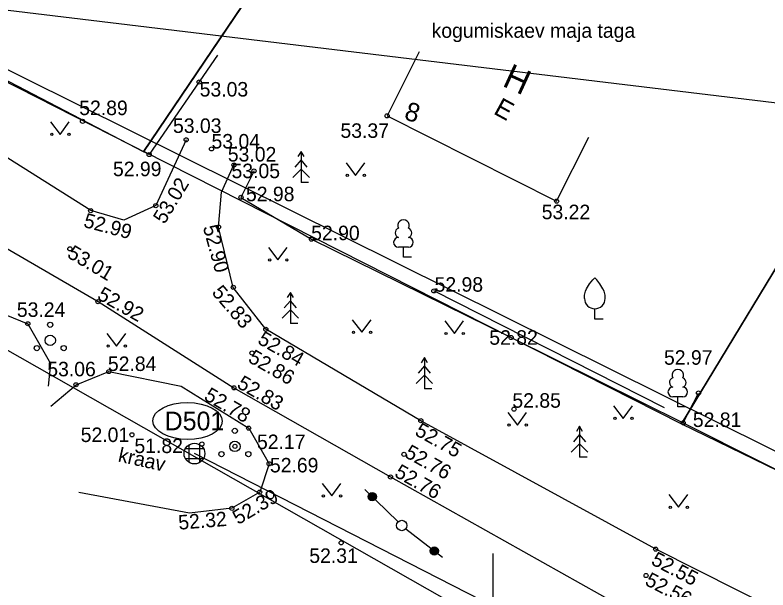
# Model space of a CAD drawing. Extents: x 639438 to 644427, y 6454477 to 6458531.
# Drawn here: x 640426.93 to 640463.29, y 6456000.24 to 6456028 of the extents above; entities that cross this region are included whole.
import ezdxf

# ---------------------------------------------------------------- set-up
doc = ezdxf.new("R2010")
doc.units = 0
for name, color, linetype in [('AED', 7, 'Continuous'), ('DKAEV', 7, 'Continuous'), ('DTRASS', 7, 'Continuous'), ('HALJASTUS', 7, 'Continuous'), ('HOONE', 7, 'Continuous'), ('KAEVU_NR', 7, 'Continuous'), ('KKAEV', 7, 'Continuous'), ('KORGUS', 7, 'Continuous'), ('MOOTPIIR', 7, 'Continuous'), ('PIIR', 7, 'Continuous'), ('POST', 7, 'Continuous'), ('PUU', 7, 'Continuous'), ('SIOHULIIN', 7, 'Continuous'), ('TEE', 7, 'Continuous'), ('VEEKOGU', 7, 'Continuous'), ('VORK', 7, 'Continuous'), ('VORMISTUS', 7, 'Continuous')]:
    doc.layers.add(name, color=color, linetype=linetype)

msp = doc.modelspace()

# ---------------------------------------------------------------- linework, layer by layer
at = {"layer": 'AED'}
msp.add_line((640459.198, 6456008.31), (640459.937, 6456009.749), dxfattribs=at)
for points in [[(640436.711, 6456026.055), (640433.406, 6456021.262), (640423.458, 6456026.321), (640416.952, 6456029.802), (640418.543, 6456033.882)], [(640438.47, 6456020.474), (640437.838, 6456019.195), (640441.242, 6456017.18), (640450.886, 6456012.429), (640459.198, 6456008.31), (640466.865, 6456004.465), (640472.072, 6456002.01)]]:
    msp.add_lwpolyline(points, dxfattribs=at)
at = {"layer": 'DKAEV'}
for p, q in [((640435.159, 6456007.073), (640436.025, 6456007.073)), ((640435.342, 6456006.39), (640435.342, 6456007.256)), ((640435.842, 6456007.256), (640435.842, 6456006.39)), ((640436.025, 6456006.573), (640435.159, 6456006.573))]:
    msp.add_line(p, q, dxfattribs=at)
msp.add_circle((640435.592, 6456006.823), 0.5, dxfattribs=at)
at = {"layer": 'DTRASS'}
msp.add_line((640499.059, 6455974.439), (640435.592, 6456006.823), dxfattribs=at)
at = {"layer": 'HALJASTUS'}
for p, q in [((640428.639, 6456022.844), (640429.103, 6456022.237)), ((640429.103, 6456022.237), (640429.548, 6456022.844)), ((640442.912, 6456020.864), (640443.375, 6456020.257)), ((640443.375, 6456020.257), (640443.821, 6456020.864)), ((640439.163, 6456016.779), (640439.626, 6456016.173)), ((640439.626, 6456016.173), (640440.072, 6456016.779)), ((640458.297, 6456009.041), (640447.155, 6456014.679)), ((640443.21, 6456013.286), (640443.674, 6456012.68)), ((640443.674, 6456012.68), (640444.119, 6456013.286)), ((640447.685, 6456013.23), (640448.149, 6456012.624)), ((640448.149, 6456012.624), (640448.594, 6456013.23)), ((640431.362, 6456012.622), (640431.826, 6456012.016)), ((640431.826, 6456012.016), (640432.271, 6456012.622)), ((640455.839, 6456009.128), (640456.302, 6456008.521)), ((640456.302, 6456008.521), (640456.748, 6456009.128)), ((640450.726, 6456008.806), (640451.189, 6456008.199)), ((640451.189, 6456008.199), (640451.635, 6456008.806)), ((640441.759, 6456005.385), (640442.222, 6456004.778)), ((640442.222, 6456004.778), (640442.668, 6456005.385)), ((640458.511, 6456004.842), (640458.974, 6456004.235)), ((640458.974, 6456004.235), (640459.42, 6456004.842))]:
    msp.add_line(p, q, dxfattribs=at)
msp.add_lwpolyline([(640411.347, 6456017.35), (640415.516, 6456016.03), (640419.907, 6456015.787), (640424.173, 6456014.457), (640427.543, 6456013.094), (640428.641, 6456011.176), (640428.533, 6456010.073)], dxfattribs=at)
for centre in [(640428.702, 6456022.237), (640429.53, 6456022.237), (640442.974, 6456020.257), (640443.803, 6456020.257), (640439.225, 6456016.173), (640440.054, 6456016.173), (640443.273, 6456012.68), (640444.101, 6456012.68), (640447.747, 6456012.624), (640448.576, 6456012.624), (640431.425, 6456012.016), (640432.253, 6456012.016), (640455.901, 6456008.521), (640456.73, 6456008.521), (640450.788, 6456008.199), (640451.617, 6456008.199), (640441.821, 6456004.778), (640442.65, 6456004.778), (640458.573, 6456004.235), (640459.402, 6456004.235)]:
    msp.add_circle(centre, 0.055, dxfattribs=at)
at = {"layer": 'HOONE'}
msp.add_lwpolyline([(640446.449, 6456026.222), (640444.896, 6456023.132), (640453.086, 6456019.014), (640454.639, 6456022.103)], dxfattribs=at)
at = {"layer": 'KAEVU_NR'}
msp.add_ellipse((640435.258, 6456008.399), major_axis=(1.678, -0.009), ratio=0.531431, dxfattribs=at)
at = {"layer": 'KORGUS'}
for centre in [(640435.821, 6456024.764), (640444.896, 6456023.132), (640430.186, 6456022.871), (640435.192, 6456021.976), (640436.415, 6456021.536), (640433.406, 6456021.262), (640437.5, 6456020.762), (640438.47, 6456020.474), (640437.838, 6456019.195), (640453.086, 6456019.014), (640430.581, 6456018.556), (640433.723, 6456018.799), (640436.752, 6456017.765), (640441.242, 6456017.18), (640429.575, 6456016.71), (640437.467, 6456014.849), (640447.155, 6456014.679), (640430.934, 6456014.163), (640427.543, 6456013.094), (640439.039, 6456012.827), (640450.886, 6456012.429), (640438.368, 6456011.679), (640431.457, 6456010.784), (640429.872, 6456010.148), (640437.498, 6456009.999), (640459.937, 6456009.749), (640451.024, 6456008.968), (640451.024, 6456008.968), (640446.527, 6456008.413), (640438.212, 6456008.051), (640459.198, 6456008.31), (640432.571, 6456007.733), (640435.95, 6456007.285), (640437.546, 6456007.173), (640445.714, 6456006.789), (640439.198, 6456006.332), (640445.062, 6456005.696), (640438.745, 6456004.963), (640437.399, 6456004.184), (640442.679, 6456002.516), (640442.679, 6456002.516), (640457.87, 6456002.208), (640457.405, 6456000.934)]:
    msp.add_circle(centre, 0.1, dxfattribs=at)
at = {"layer": 'MOOTPIIR'}
msp.add_lwpolyline([(640501.353, 6455946.681), (640377.442, 6455929.009), (640328.025, 6455921.927), (640303.432, 6455918.185), (640271.384, 6455913.453), (640227.436, 6455934.935), (640249.435, 6455959.437), (640291.57, 6455938.51), (640312.07, 6455941.78), (640440.69, 6455960.05), (640487.01, 6455977.436), (640381.01, 6456037.71), (640304.506, 6456076.699), (640310.235, 6456082.588), (640366.393, 6456055.738), (640410.708, 6456033.42), (640439.226, 6456092.195), (640443.75, 6456086.528), (640417.078, 6456030.09), (640499.339, 6455989.217)], dxfattribs=at)
at = {"layer": 'PIIR'}
for points in [[(640416.7, 6456029.97), (640433.14, 6456021.39), (640452.38, 6456049.83), (640476.71, 6456037.29), (640488.11, 6456056.09), (640494.37, 6456078.46), (640449.86, 6456087.06), (640448.74, 6456079.92), (640443.21, 6456086.68)], [(640459.12, 6456008.26), (640499.32, 6455988.72), (640528.49, 6456039.59), (640488.11, 6456056.1)], [(640459.12, 6456008.26), (640476.71, 6456037.29), (640452.36, 6456049.85), (640433.13, 6456021.42)]]:
    msp.add_lwpolyline(points, close=True, dxfattribs=at)
at = {"layer": 'POST'}
msp.add_circle((640445.604, 6456003.352), 0.25, dxfattribs=at)
at = {"layer": 'PUU'}
for p, q in [((640440.741, 6456021.412), (640440.591, 6456021.162)), ((640440.891, 6456021.162), (640440.741, 6456021.412)), ((640440.741, 6456021.412), (640440.741, 6456019.912)), ((640440.741, 6456021.012), (640440.441, 6456020.662)), ((640441.041, 6456020.662), (640440.741, 6456021.012)), ((640440.741, 6456020.562), (640440.341, 6456020.162)), ((640441.141, 6456020.162), (640440.741, 6456020.562)), ((640441.101, 6456019.912), (640440.741, 6456019.912)), ((640445.927, 6456016.789), (640445.447, 6456016.789)), ((640445.687, 6456016.314), (640445.687, 6456016.789)), ((640446.067, 6456016.314), (640445.687, 6456016.314)), ((640440.224, 6456014.608), (640440.074, 6456014.358)), ((640440.374, 6456014.358), (640440.224, 6456014.608)), ((640440.224, 6456014.608), (640440.224, 6456013.108)), ((640440.224, 6456014.208), (640439.924, 6456013.858)), ((640440.524, 6456013.858), (640440.224, 6456014.208)), ((640440.224, 6456013.758), (640439.824, 6456013.358)), ((640440.624, 6456013.358), (640440.224, 6456013.758)), ((640454.929, 6456013.317), (640454.929, 6456013.817)), ((640455.329, 6456013.317), (640454.929, 6456013.317)), ((640440.584, 6456013.108), (640440.224, 6456013.108)), ((640446.695, 6456011.457), (640446.545, 6456011.207)), ((640446.845, 6456011.207), (640446.695, 6456011.457)), ((640446.695, 6456011.457), (640446.695, 6456009.957)), ((640446.695, 6456011.057), (640446.395, 6456010.707)), ((640446.995, 6456010.707), (640446.695, 6456011.057)), ((640446.695, 6456010.607), (640446.295, 6456010.207)), ((640447.095, 6456010.207), (640446.695, 6456010.607)), ((640447.055, 6456009.957), (640446.695, 6456009.957)), ((640459.177, 6456009.562), (640458.697, 6456009.562)), ((640458.937, 6456009.087), (640458.937, 6456009.562)), ((640459.317, 6456009.087), (640458.937, 6456009.087)), ((640454.192, 6456008.148), (640454.042, 6456007.898)), ((640454.342, 6456007.898), (640454.192, 6456008.148)), ((640454.192, 6456008.148), (640454.192, 6456006.648)), ((640454.192, 6456007.748), (640453.892, 6456007.398)), ((640454.492, 6456007.398), (640454.192, 6456007.748)), ((640454.192, 6456007.298), (640453.792, 6456006.898)), ((640454.592, 6456006.898), (640454.192, 6456007.298)), ((640454.552, 6456006.648), (640454.192, 6456006.648))]:
    msp.add_line(p, q, dxfattribs=at)
for points in [[(640454.429, 6456014.317), (640454.429, 6456014.467), (640454.439, 6456014.532), (640454.474, 6456014.662), (640454.534, 6456014.782), (640454.679, 6456015.017), (640454.839, 6456015.222), (640454.929, 6456015.317)], [(640455.429, 6456014.317), (640455.429, 6456014.467), (640455.419, 6456014.532), (640455.384, 6456014.662), (640455.324, 6456014.782), (640455.179, 6456015.017), (640455.019, 6456015.222), (640454.929, 6456015.317)]]:
    msp.add_lwpolyline(points, dxfattribs=at)
for centre, radius in [((640428.626, 6456013.043), 0.125), ((640428.626, 6456012.293), 0.25), ((640427.976, 6456011.918), 0.125), ((640429.276, 6456011.918), 0.125), ((640437.546, 6456007.923), 0.125), ((640437.546, 6456007.173), 0.25), ((640436.896, 6456006.798), 0.125), ((640438.196, 6456006.798), 0.125)]:
    msp.add_circle(centre, radius, dxfattribs=at)
for centre, radius, start, end in [((640445.687, 6456017.834), 0.277, 332.5799, 207.4201), ((640445.517, 6456017.487), 0.233, 109.0217, 253.1415), ((640445.857, 6456017.487), 0.233, 286.8508, 70.9859), ((640445.449, 6456017.027), 0.238, 90.0016, 269.3953), ((640445.924, 6456017.027), 0.238, 270.6047, 89.9984), ((640454.929, 6456014.317), 0.5, 180, 0), ((640458.937, 6456010.607), 0.277, 332.5799, 207.4201), ((640458.767, 6456010.26), 0.233, 109.0217, 253.1415), ((640459.107, 6456010.26), 0.233, 286.8508, 70.9859), ((640458.7, 6456009.799), 0.238, 90.0016, 269.3953), ((640459.175, 6456009.799), 0.238, 270.6047, 89.9984)]:
    msp.add_arc(centre, radius, start, end, dxfattribs=at)
at = {"layer": 'SIOHULIIN'}
for p, q in [((640445.425, 6456003.527), (640443.823, 6456005.094)), ((640445.604, 6456003.352), (640445.604, 6456003.352)), ((640445.604, 6456003.352), (640445.604, 6456003.352)), ((640445.801, 6456003.198), (640447.567, 6456001.819))]:
    msp.add_line(p, q, dxfattribs=at)
for centre, radius in [((640444.178, 6456004.747), 0.199), ((640444.178, 6456004.747), 0.19), ((640444.178, 6456004.747), 0.18), ((640444.178, 6456004.747), 0.171), ((640444.178, 6456004.747), 0.162), ((640444.178, 6456004.747), 0.152), ((640444.178, 6456004.747), 0.143), ((640444.178, 6456004.747), 0.133), ((640444.178, 6456004.747), 0.124), ((640444.178, 6456004.747), 0.114), ((640444.178, 6456004.747), 0.105), ((640444.178, 6456004.747), 0.0953), ((640444.178, 6456004.747), 0.0858), ((640444.178, 6456004.747), 0.0763), ((640444.178, 6456004.747), 0.0669), ((640444.178, 6456004.747), 0.0574), ((640444.178, 6456004.747), 0.0479), ((640444.178, 6456004.747), 0.0385), ((640444.178, 6456004.747), 0.029), ((640444.178, 6456004.747), 0.0195), ((640444.178, 6456004.747), 0.0101), ((640444.178, 6456004.747), 0.00061), ((640447.176, 6456002.124), 0.199), ((640447.176, 6456002.124), 0.19), ((640447.176, 6456002.124), 0.18), ((640447.176, 6456002.124), 0.171), ((640447.176, 6456002.124), 0.162), ((640447.176, 6456002.124), 0.152), ((640447.176, 6456002.124), 0.143), ((640447.176, 6456002.124), 0.133), ((640447.176, 6456002.124), 0.124), ((640447.176, 6456002.124), 0.114), ((640447.176, 6456002.124), 0.105), ((640447.176, 6456002.124), 0.0953), ((640447.176, 6456002.124), 0.0858), ((640447.176, 6456002.124), 0.0763), ((640447.176, 6456002.124), 0.0669), ((640447.176, 6456002.124), 0.0574), ((640447.176, 6456002.124), 0.0479), ((640447.176, 6456002.124), 0.0385), ((640447.176, 6456002.124), 0.029), ((640447.176, 6456002.124), 0.0195), ((640447.176, 6456002.124), 0.0101), ((640447.176, 6456002.124), 0.00061)]:
    msp.add_circle(centre, radius, dxfattribs=at)
at = {"layer": 'TEE'}
for points in [[(640336.64, 6456063.966), (640346.193, 6456059.412), (640357.321, 6456054.494), (640367.705, 6456048.995), (640373.344, 6456046.392), (640379.457, 6456043.57), (640388.106, 6456039.225), (640396.44, 6456034.566), (640406.249, 6456028.495), (640409.918, 6456024.852), (640412.338, 6456022.792), (640416.928, 6456020.912), (640423.079, 6456018.718), (640430.934, 6456014.163), (640437.498, 6456009.999), (640445.062, 6456005.696), (640456.991, 6455999.012), (640466.212, 6455994.253)], [(640430.581, 6456018.556), (640425.085, 6456022.019), (640418.091, 6456026.527), (640416.554, 6456028.124), (640416.142, 6456030.336), (640417.013, 6456033.372), (640420.123, 6456040.668), (640422.162, 6456042.889)], [(640435.192, 6456021.976), (640433.723, 6456018.799), (640432.185, 6456018.103), (640430.581, 6456018.556)], [(640439.039, 6456012.827), (640437.467, 6456014.849), (640436.752, 6456017.765), (640436.896, 6456019.448), (640437.5, 6456020.762)], [(640472.434, 6456001.368), (640471.291, 6455997.569), (640470.177, 6455996.228), (640467.878, 6455997.171), (640457.87, 6456002.208), (640446.527, 6456008.413), (640439.039, 6456012.827)]]:
    msp.add_lwpolyline(points, dxfattribs=at)
at = {"layer": 'VEEKOGU'}
msp.add_lwpolyline([(640428.653, 6456009.122), (640429.872, 6456010.148), (640431.457, 6456010.784), (640434.951, 6456010.087), (640438.212, 6456008.051), (640439.198, 6456006.332), (640438.745, 6456004.963), (640437.399, 6456004.184), (640435.358, 6456003.95), (640430.015, 6456004.946)], dxfattribs=at)
at = {"layer": 'VORK'}
msp.add_line((640450, 6456002), (640450, 6455998), dxfattribs=at)
at = {"layer": 'VORMISTUS'}
msp.add_lwpolyline([(640105.092, 6456066.989), (640558.823, 6456012.3), (640542.07, 6455873.306), (640088.339, 6455927.995)], close=True, dxfattribs=at)

# ---------------------------------------------------------------- texts
at = {"layer": 'HOONE'}
for s, height, rotation, p in [('H', 1.2, 335.3936, (640450.413, 6456024.595)), ('8', 0.9, 342.496, (640445.674, 6456022.982)), ('E', 0.9, 331.4675, (640449.989, 6456023.255))]:
    msp.add_text(s, height=height, rotation=rotation, dxfattribs=at).set_placement(p)
at = {"layer": 'KAEVU_NR'}
msp.add_text('D501', height=0.9, dxfattribs=at).set_placement((640434.155, 6456007.949))
at = {"layer": 'KKAEV'}
msp.add_text('kogumiskaev maja taga', height=0.7, dxfattribs=at).set_placement((640447.046, 6456026.902))
at = {"layer": 'KORGUS'}
for s, p in [(' 53.03', (640435.583, 6456024.066)), (' 52.89', (640429.767, 6456023.168)), (' 53.03', (640434.294, 6456022.308)), (' 53.37', (640442.384, 6456022.07)), (' 53.04', (640436.156, 6456021.556)), (' 53.02', (640436.943, 6456020.928)), (' 52.99', (640431.395, 6456020.22)), (' 53.05', (640437.122, 6456020.124)), (' 52.98', (640437.819, 6456019.011)), (' 53.22', (640452.103, 6456018.143)), (' 52.90', (640440.969, 6456017.129)), (' 52.98', (640446.93, 6456014.642)), (' 53.24', (640426.754, 6456013.426)), (' 52.82', (640449.572, 6456012.079)), (' 52.97', (640458.01, 6456011.115)), (' 52.84', (640431.151, 6456010.813)), (' 53.06', (640428.223, 6456010.556)), (' 52.85', (640450.687, 6456009.04)), (' 52.81', (640459.405, 6456008.109)), (' 52.01', (640429.837, 6456007.383)), (' 52.17', (640438.352, 6456007.043)), (' 51.82', (640432.433, 6456006.85)), (' 52.69', (640438.977, 6456005.916)), (' 52.31', (640440.878, 6456001.546))]:
    msp.add_text(s, height=0.7, dxfattribs=at).set_placement(p)
for s, rotation, p in [(' 53.02', 58.701, (640434.011, 6456017.645)), (' 52.99', 344.9703, (640429.94, 6456017.845)), (' 52.90', 285.3745, (640435.922, 6456018.012)), (' 53.01', 329.4375, (640429.173, 6456016.46)), (' 52.92', 330.5101, (640430.621, 6456014.44)), (' 52.83', 310.4926, (640436.228, 6456014.78)), (' 52.84', 330.0631, (640438.369, 6456012.299)), (' 52.86', 330.0631, (640437.911, 6456011.41)), (' 52.83', 330.0631, (640437.373, 6456010.164)), (' 52.78', 329.9096, (640435.781, 6456009.586)), (' 52.75', 330.7017, (640445.966, 6456007.873)), (' 52.76', 330.7017, (640445.465, 6456006.815)), (' 52.76', 330.7017, (640444.978, 6456005.869)), (' 52.39', 30.5512, (640437.474, 6456003.237)), (' 52.32', 4.4851, (640434.581, 6456003.128)), (' 52.55', 332.4414, (640457.371, 6456001.619)), (' 52.56', 332.4414, (640457.074, 6456000.628))]:
    msp.add_text(s, height=0.7, rotation=rotation, dxfattribs=at).set_placement(p)
at = {"layer": 'VEEKOGU'}
msp.add_text('kraav', height=0.7, rotation=347.5638, dxfattribs=at).set_placement((640431.866, 6456006.447))

doc.saveas('drawing.dxf')
